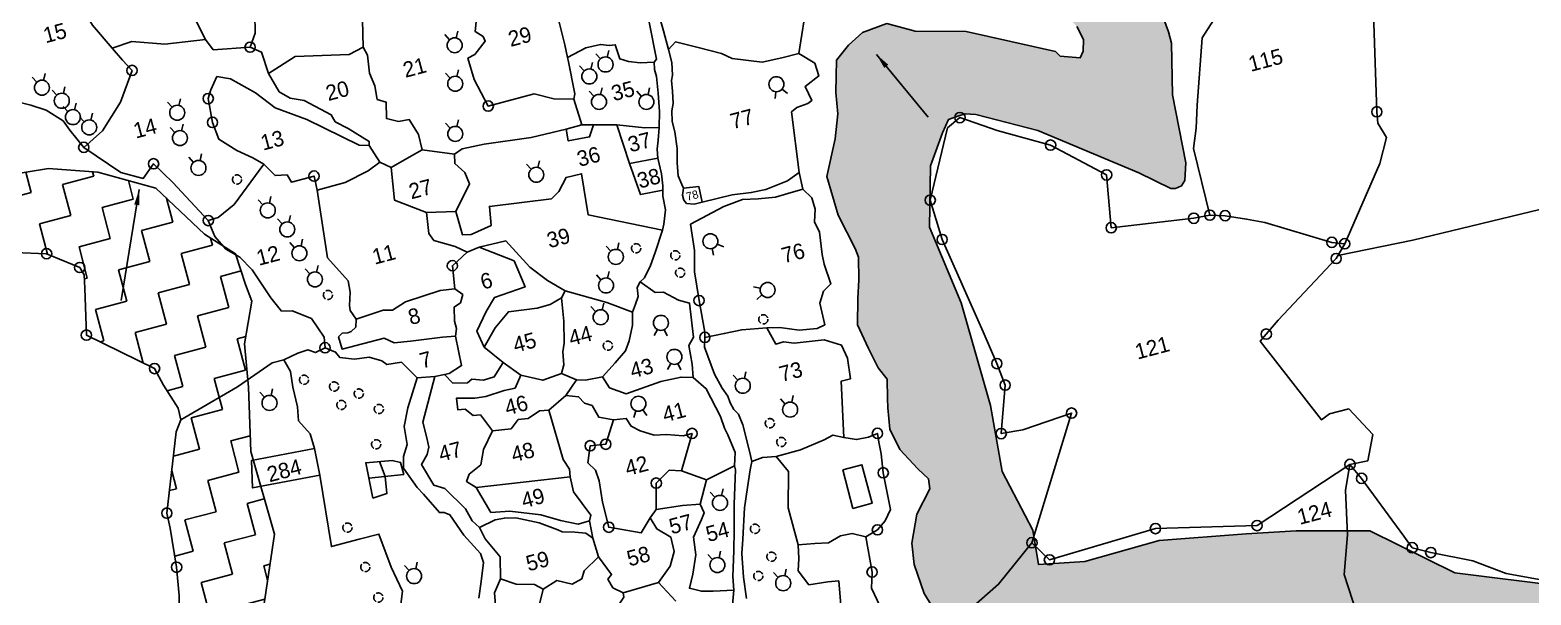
# Model space of a CAD drawing. Header units: metres. Extents: x 330208 to 336301, y 1796835 to 1802785.
# Drawn here: x 332347 to 334182, y 1800199 to 1800889 of the extents above; entities that cross this region are included whole.
import ezdxf
from ezdxf.enums import TextEntityAlignment as Align

# ---------------------------------------------------------------- set-up
doc = ezdxf.new("R2010")
doc.units = ezdxf.units.M
doc.header["$MEASUREMENT"] = 0
doc.linetypes.add('ACAD_ISO02W100', pattern=[15, 12, -3])
for name, color, linetype in [('OFF', 1, 'Continuous'), ('POLY_HATCH', 12, 'Continuous'), ('POLY_PARCEL', 6, 'Continuous'), ('POLY_WATER', 4, 'Continuous'), ('SYM_ABADI', 1, 'Continuous'), ('SYM_ARROW', 1, 'Continuous'), ('SYM_STONE', 1, 'Continuous'), ('SYM_WELL', 1, 'Continuous'), ('TEXT_PARCEL', 7, 'Continuous')]:
    doc.layers.add(name, color=color, linetype=linetype)
doc.styles.get("Standard").update_dxf_attribs({"font": 'simplex.shx'})
doc.styles.add('TEXT_MAP', font='', dxfattribs={"height": 0.4})
doc.styles.get('TEXT_MAP').set_extended_font_data('Kruti Dev 050')
doc.dimstyles.get("Standard").update_dxf_attribs({"dimtxt": 0.18, "dimasz": 0.18, "dimexe": 0.18, "dimexo": 0.0625, "dimgap": 0.09, "dimtad": 0, "dimtih": 1, "dimtoh": 1, "dimdec": 4, "dimzin": 0, "dimdsep": 46, "dimtxsty": 'Standard', "dimcen": 0.09, "dimadec": 0, "dimazin": 0, "dimtfac": 1, "dimtdec": 4, "dimtofl": 0, "dimtmove": 0, "dimatfit": 3, "dimfxl": 0, "dimtolj": 1, "dimtzin": 0, "dimarcsym": 0})
pattern_1 = [(0, (2472.3993, 7146.2844), (3.75, 3.75), [3.75, -3.75]), (90, (2476.1493, 7146.2844), (-3.75, 3.75), [3.75, -3.75])]

# ---------------------------------------------------------------- blocks, each defined once
blk = doc.blocks.new('MOTWELL')
for points in [[(-0.154, 0.296), (-0.08, 0.155)], [(0.154, 0.296), (0.08, 0.155)]]:
    blk.add_lwpolyline(points)
blk.add_circle((0, 0), 0.174)
blk = doc.blocks.new('KACCHAWELL')
at = {"linetype": 'ACAD_ISO02W100', "ltscale": 0.03}
blk.add_circle((0, 0), 0.213, dxfattribs=at)
blk = doc.blocks.new('STONE')
blk.add_circle((0, 0), 0.0851)
blk = doc.blocks.new('GFG')
at = {"layer": 'POLY_HATCH'}
h = blk.add_hatch(dxfattribs=at)
h.set_pattern_fill('ZIGZAG', color=256, scale=30, style=0)
h.set_pattern_definition(pattern_1)
h.paths.add_polyline_path([(2864.68, 7204.85), (2865.48, 7208.42), (2860.82, 7214.24), (2854.23, 7222.5), (2850.22, 7224.7), (2847.11, 7227.41), (2837.25, 7237.33), (2831.07, 7246.27), (2826.78, 7253.97), (2825.36, 7259.27), (2824.58, 7267.92), (2824.07, 7278.26), (2823.29, 7286.34), (2816.82, 7297.96), (2814.36, 7304.04), (2809.7, 7311.46), (2805.82, 7321.93), (2804.85, 7330.38), (2805.69, 7332.46), (2806.98, 7333.88), (2808.67, 7342.92), (2811.25, 7351.32), (2813.06, 7357.26), (2810.22, 7368.32), (2803.1, 7376.33), (2801.68, 7379.18), (2801.81, 7385.38), (2800.12, 7397.08), (2802.19, 7406.25), (2804.77, 7411.55), (2809.61, 7410.16), (2815.12, 7407.67), (2823.14, 7404.44), (2829.99, 7403.93), (2829.99, 7410.39), (2833.98, 7416.81), (2822.1, 7421.58), (2813.83, 7428.81), (2805.55, 7431.01), (2799.86, 7432.17), (2789.9, 7433.98), (2780.97, 7433.85), (2775.67, 7434.89), (2776.06, 7438.89), (2774.38, 7446.38), (2775.02, 7454.13), (2774.76, 7466.5), (2773.47, 7475.93), (2775.41, 7482.78), (2777.74, 7486.13), (2778.77, 7487.43), (2780.06, 7487.56), (2780.84, 7487.56), (2782, 7487.17), (2788.47, 7483.55), (2798.56, 7475.8), (2801.67, 7473.09), (2802.18, 7472.96), (2802.96, 7473.09), (2803.48, 7473.6), (2804.12, 7475.54), (2804.64, 7483.55), (2806.06, 7489.36), (2806.06, 7490.75), (2805.68, 7495.01), (2802.44, 7501.73), (2801.54, 7506.51), (2799.98, 7510.77), (2795.72, 7517.75), (2794.16, 7519.04), (2789.51, 7522.53), (2784.59, 7526.4), (2775.79, 7533.74), (2771, 7538.26), (2770.23, 7539.43), (2768.67, 7542.79), (2768.42, 7544.21), (2768.67, 7550.28), (2769.84, 7554.93), (2771.52, 7556.87), (2775.01, 7558.16), (2775.92, 7558.93), (2780.19, 7558.93), (2785.88, 7558.42), (2791.44, 7556.35), (2798.94, 7553.9), (2805.02, 7550.54), (2808, 7549.89), (2812.26, 7549.76), (2814.59, 7550.28), (2815.37, 7550.67), (2816.14, 7551.18), (2816.14, 7552.73), (2814.72, 7554.93), (2811.1, 7559.32), (2804.37, 7563.84), (2801.27, 7566.56), (2800.88, 7568.11), (2801.14, 7570.04), (2801.92, 7573.6), (2802.82, 7578.26), (2804.76, 7580.84), (2809.81, 7583.04), (2812.78, 7584.2), (2820.03, 7585.75), (2822.87, 7584.59), (2824.16, 7583.55), (2826.88, 7582.65), (2831.67, 7583.04), (2837.87, 7582.39), (2842.92, 7581.49), (2856.46, 7577.61), (2860.73, 7575.16), (2864.22, 7571.54), (2866.94, 7567.92), (2867.2, 7564.69), (2868.36, 7562.11), (2869.79, 7559.4), (2869.66, 7556.56), (2869.4, 7555.65), (2866.55, 7544.44), (2865.12, 7537.2), (2864.61, 7533.98), (2866.42, 7536.04), (2873.14, 7547.41), (2881.44, 7557.31), (2882.22, 7559.38), (2883.13, 7561.44), (2882.87, 7563.12), (2882.22, 7563.64), (2879.37, 7568.81), (2877.43, 7573.59), (2874.59, 7581.73), (2871.61, 7585.47), (2869.8, 7589.42), (2869.41, 7595.37), (2868.77, 7597.3), (2863.85, 7601.31), (2860.1, 7601.18), (2857.9, 7600.53), (2856.22, 7597.69), (2855.06, 7595.88), (2851.82, 7592.39), (2850.79, 7590.46), (2850.53, 7589.55), (2850.14, 7589.55), (2849.62, 7589.29), (2849.11, 7589.94), (2845.48, 7592.39), (2845.1, 7594.07), (2844.71, 7594.33), (2840.96, 7594.46), (2837.34, 7593.17), (2834.82, 7592.76), (2833.65, 7593.02), (2832.23, 7594.32), (2827.44, 7597.93), (2824.08, 7600.9), (2819.94, 7604.26), (2819.17, 7604.52), (2816.32, 7603.75), (2812.83, 7602.07), (2810.76, 7600.13), (2808.82, 7597.42), (2808.04, 7595.87), (2807.78, 7595.99), (2804.94, 7597.29), (2802.35, 7597.29), (2799.51, 7595.87), (2798.6, 7595.22), (2797.57, 7594.19), (2796.66, 7590.31), (2793.56, 7585.4), (2792.91, 7583.59), (2792.78, 7580.23), (2790.77, 7577.86), (2790, 7576.96), (2787.02, 7575.28), (2786.24, 7574.63), (2784.56, 7572.56), (2780.94, 7572.3), (2777.32, 7571.92), (2772.41, 7568.82), (2767.23, 7568.17), (2757.53, 7557.32), (2754.9, 7551.83), (2754.78, 7550.28), (2754.26, 7544.86), (2754.78, 7540.47), (2755.94, 7538.79), (2758.27, 7536.85), (2759.56, 7534.52), (2759.56, 7532.2), (2760.6, 7528.58), (2761.5, 7528.06), (2767.32, 7525.35), (2771.72, 7523.93), (2777.56, 7520.25), (2780.28, 7518.31), (2780.66, 7515.34), (2779.37, 7511.85), (2779.24, 7509.01), (2781.57, 7506.43), (2782.73, 7505.27), (2784.93, 7504.62), (2788.68, 7504.1), (2792.43, 7503.2), (2793.21, 7502.04), (2793.6, 7500.1), (2793.73, 7498.42), (2795.92, 7494.07), (2796.31, 7492.39), (2795.92, 7491.1), (2795.4, 7490.46), (2793.2, 7491.23), (2792.81, 7491.88), (2783.37, 7496.79), (2777.68, 7498.34), (2774.71, 7500.02), (2771.73, 7499.76), (2769.79, 7498.72), (2767.98, 7497.43), (2767.46, 7495.62), (2766.95, 7493.81), (2766.56, 7491.36), (2765.52, 7488.65), (2763.45, 7484.64), (2763.58, 7479.99), (2764.49, 7475.73), (2764.62, 7474.69), (2763.97, 7472.11), (2763.32, 7470.04), (2762.51, 7467.12), (2763.03, 7464.15), (2763.55, 7461.7), (2764.2, 7460.15), (2763.68, 7457.95), (2763.42, 7456.92), (2763.03, 7454.46), (2763.55, 7451.88), (2764.97, 7449.17), (2765.88, 7447.74), (2765.75, 7446.58), (2763.55, 7444.13), (2762.13, 7441.03), (2761.74, 7438.57), (2762, 7435.01), (2762.51, 7433.33), (2764.07, 7431.39), (2766.39, 7429.71), (2767.95, 7427.78), (2769.89, 7426.48), (2773.12, 7423.51), (2774.03, 7422.87), (2777.78, 7420.8), (2780.49, 7420.54), (2785.15, 7420.41), (2788.12, 7422.22), (2790.16, 7420.64), (2793, 7419.99), (2797.14, 7420.25), (2800.37, 7419.73), (2799.34, 7418.7), (2798.43, 7417.92), (2797.53, 7417.28), (2793.65, 7416.89), (2791.84, 7415.47), (2788.99, 7412.5), (2787.57, 7408.49), (2787.57, 7405.26), (2788.47, 7402.42), (2789.9, 7401.65), (2789.9, 7400.61), (2789.38, 7399.84), (2787.7, 7398.16), (2785.76, 7396.09), (2785.11, 7394.41), (2785.37, 7392.47), (2787.94, 7387.09), (2787.55, 7383.99), (2786.9, 7380.76), (2786.64, 7377.4), (2787.03, 7375.08), (2789.1, 7372.5), (2790.65, 7371.2), (2793.63, 7369.27), (2793.63, 7367.84), (2793.37, 7366.17), (2793.5, 7363.84), (2795.05, 7361.64), (2796.49, 7358.82), (2795.98, 7354.95), (2795.72, 7350.43), (2794.94, 7348.23), (2792.61, 7346.68), (2790.42, 7344.87), (2789.25, 7340.87), (2790.93, 7338.28), (2792.1, 7334.02), (2793.39, 7330.79), (2792.23, 7327.04), (2792.61, 7322.65), (2792.61, 7319.94), (2794.17, 7317.23), (2794.55, 7315.03), (2794.26, 7310.03), (2795.56, 7307.06), (2797.11, 7305.12), (2798.53, 7303.57), (2798.53, 7301.5), (2798.4, 7299.57), (2798.79, 7296.72), (2799.31, 7294.53), (2801.12, 7291.94), (2803.83, 7288.97), (2807.07, 7287.55), (2810.56, 7286.91), (2810.69, 7284.45), (2810.17, 7279.28), (2810.94, 7275.57), (2813.53, 7272.21), (2814.44, 7270.4), (2815.47, 7267.04), (2817.54, 7260.97), (2819.61, 7251.8), (2822.84, 7246.12), (2823.23, 7242.76), (2824.65, 7239.53), (2827.39, 7234.82), (2829.85, 7233.27), (2831.79, 7230.04), (2835.03, 7227.32), (2838, 7225), (2842.66, 7222.93), (2846.93, 7221.64), (2852.05, 7217.7), (2856.97, 7212.28), (2860.85, 7208.66)])
h = blk.add_hatch(dxfattribs=at)
h.set_pattern_fill('ZIGZAG', color=256, scale=30, style=0)
h.set_pattern_definition(pattern_1)
h.paths.add_polyline_path([(2634.42, 7304.13), (2634.77, 7301.42), (2635.84, 7300.89), (2640.97, 7301), (2644.6, 7304.09), (2646.2, 7302.81), (2652.39, 7299.61), (2659.44, 7295.34), (2663.5, 7293.74), (2670.76, 7293.64), (2677.59, 7295.45), (2678.55, 7295.77), (2678.77, 7296.09), (2678.77, 7297.58), (2678.77, 7298.76), (2676.74, 7300.68), (2671.51, 7303.66), (2663.5, 7305.9), (2660.4, 7306.76), (2654.1, 7310.49), (2647.59, 7314.33), (2642.57, 7316.99), (2640.75, 7319.13), (2641.5, 7321.37), (2641.82, 7324.35), (2641.93, 7326.7), (2641.39, 7329.15), (2640.71, 7332.16), (2643.06, 7341.39), (2643.75, 7342.56), (2642.85, 7345.73), (2644.59, 7347.57), (2645.62, 7349.91), (2646.3, 7352.16), (2646.06, 7355.44), (2646.18, 7357.76), (2646.18, 7359.83), (2644.84, 7364.09), (2645.57, 7366.28), (2646.17, 7369.18), (2649.3, 7377.92), (2650.02, 7380.77), (2652.93, 7384.51), (2654.85, 7391.8), (2655.68, 7393.06), (2655.62, 7398.5), (2655.96, 7407.71), (2656.51, 7409.08), (2658.38, 7411.12), (2658.82, 7413.04), (2660.85, 7418.89), (2663, 7424.83), (2663.94, 7431.89), (2664.32, 7433.26), (2665.37, 7434.86), (2666.52, 7437.33), (2669.67, 7442.96), (2672.03, 7446.32), (2677.82, 7454.59), (2678.42, 7456.9), (2678.97, 7460.14), (2679.41, 7464.7), (2679.48, 7466.5), (2682.94, 7475.34), (2683.82, 7476.55), (2683.88, 7477.92), (2682.89, 7480.94), (2682.39, 7483.07), (2675.74, 7488.84), (2676.95, 7494.17), (2677.28, 7495.65), (2677, 7496.62), (2673.7, 7499.15), (2670.18, 7500.24), (2663.58, 7502.17), (2662.7, 7501.07), (2657.94, 7497.66), (2656.29, 7497.55), (2654.7, 7497.61), (2645.4, 7500.35), (2636.02, 7502.67), (2631.35, 7495.2), (2630.8, 7493.6), (2629.2, 7491.68), (2628.65, 7493.55), (2625.46, 7504.15), (2623.04, 7511.29), (2621.66, 7515.61), (2614.29, 7521.76), (2608.27, 7526.89), (2606.35, 7526.73), (2604.86, 7527.06), (2601.84, 7527), (2598.32, 7527.17), (2595.07, 7528.82), (2590.37, 7531.48), (2589.14, 7532.89), (2590.37, 7533.96), (2595.69, 7540.91), (2597.24, 7542.95), (2602.22, 7540.22), (2608.46, 7539.18), (2613.66, 7537.93), (2620.73, 7535.03), (2624.06, 7530.46), (2627.38, 7529), (2635.08, 7523.19), (2634.87, 7519.66), (2634.87, 7514.67), (2635.28, 7512.18), (2636.32, 7512.18), (2639.65, 7512.6), (2646.93, 7511.97), (2656.28, 7510.52), (2663.56, 7509.9), (2676.45, 7508.65), (2681.86, 7506.78), (2687.89, 7503.25), (2691.96, 7496.66), (2694.87, 7493.55), (2695.08, 7489.81), (2695.29, 7487.73), (2693.21, 7483.16), (2692.38, 7478.18), (2690.71, 7470.91), (2690.92, 7460.94), (2685.72, 7448.89), (2681.77, 7441), (2680.91, 7435.25), (2681.12, 7428.19), (2677.37, 7418.23), (2674.88, 7409.71), (2671.97, 7406.8), (2670.93, 7403.69), (2668.23, 7401.61), (2668.43, 7400.57), (2670.1, 7399.53), (2672.38, 7397.87), (2676.54, 7393.93), (2678.83, 7390.4), (2679.66, 7385.41), (2677.79, 7384.17), (2673.63, 7382.09), (2670.06, 7380.31), (2668.81, 7377.81), (2666.74, 7374.28), (2665.28, 7370.96), (2664.45, 7368.68), (2664.45, 7365.56), (2664.03, 7361.82), (2664.24, 7359.75), (2665.7, 7357.05), (2666.53, 7354.55), (2667.15, 7350.61), (2666.11, 7347.7), (2663.41, 7343.13), (2661.95, 7342.3), (2661.95, 7340.64), (2660.08, 7335.86), (2658.39, 7325.14), (2661.1, 7322.65), (2663.59, 7319.95), (2664.84, 7319.33), (2666.09, 7319.12), (2669.62, 7319.95), (2673.15, 7322.44), (2676.9, 7323.69), (2680.43, 7323.69), (2682.93, 7322.44), (2683.97, 7318.91), (2684.38, 7317.04), (2684.8, 7313.3), (2685.01, 7309.57), (2687.09, 7305.83), (2688.13, 7301.05), (2690.41, 7299.18), (2692.91, 7298.77), (2693.95, 7297.11), (2693.53, 7291.5), (2690.83, 7284.44), (2684.59, 7282.36), (2680.43, 7282.15), (2676.69, 7281.94), (2673.15, 7283.19), (2669.41, 7284.02), (2666.09, 7284.44), (2665.25, 7283.61), (2665.25, 7282.98), (2661.72, 7278.31), (2660.89, 7278.1), (2655.48, 7278.1), (2650.29, 7278.31), (2646.54, 7278.93), (2643.84, 7281.63), (2640.31, 7283.09), (2637.19, 7283.5), (2633.44, 7283.3), (2633.03, 7282.26), (2632.61, 7281.84), (2630.95, 7280.39), (2628.87, 7278.73), (2627.62, 7277.27), (2624.71, 7275.2), (2620.76, 7273.95), (2618.89, 7272.91), (2617.23, 7272.29), (2614.94, 7269.38), (2613.19, 7269.49), (2613.39, 7271.83), (2617.77, 7287.25), (2618.59, 7288.64), (2619.62, 7289.5), (2620.35, 7290.37), (2629.17, 7296.06), (2631.06, 7299.24)])
at = {"layer": 'OFF'}
for points in [[(2760.47, 7485.92), (2760.39, 7483.94)], [(2726.63, 7453.1), (2726.51, 7451.04)]]:
    blk.add_lwpolyline(points, dxfattribs=at)
at = {"layer": 'POLY_HATCH'}
for points in [[(2833.98, 7416.81), (2822.1, 7421.58), (2813.83, 7428.81), (2805.55, 7431.01), (2799.86, 7432.17), (2789.9, 7433.98), (2780.97, 7433.85), (2775.67, 7434.89), (2776.06, 7438.89), (2774.38, 7446.38), (2775.02, 7454.13), (2774.76, 7466.5), (2773.47, 7475.93), (2775.41, 7482.78), (2777.74, 7486.13), (2778.77, 7487.43), (2780.06, 7487.56), (2780.84, 7487.56), (2782, 7487.17), (2788.47, 7483.55), (2798.56, 7475.8), (2801.67, 7473.09), (2802.18, 7472.96), (2802.96, 7473.09), (2803.48, 7473.6), (2804.12, 7475.54), (2804.64, 7483.55), (2806.06, 7489.36), (2806.06, 7490.75), (2805.68, 7495.01)], [(2795.92, 7494.07), (2796.31, 7492.39), (2795.92, 7491.1), (2795.4, 7490.46), (2793.2, 7491.23), (2792.81, 7491.88), (2783.37, 7496.79), (2777.68, 7498.34), (2774.71, 7500.02), (2771.73, 7499.76), (2769.79, 7498.72), (2767.98, 7497.43), (2767.46, 7495.62), (2766.95, 7493.81), (2766.56, 7491.36), (2765.52, 7488.65), (2763.45, 7484.64), (2763.58, 7479.99), (2764.49, 7475.73), (2764.62, 7474.69), (2763.97, 7472.11), (2763.32, 7470.04), (2762.51, 7467.12), (2763.03, 7464.15), (2763.55, 7461.7), (2764.2, 7460.15), (2763.68, 7457.95), (2763.42, 7456.92), (2763.03, 7454.46), (2763.55, 7451.88), (2764.97, 7449.17), (2765.88, 7447.74), (2765.75, 7446.58), (2763.55, 7444.13), (2762.13, 7441.03), (2761.74, 7438.57), (2762, 7435.01), (2762.51, 7433.33)], [(2685.72, 7448.89), (2690.92, 7460.94), (2690.71, 7470.91), (2692.38, 7478.18), (2693.21, 7483.16), (2695.29, 7487.73), (2695.08, 7489.81), (2694.87, 7493.55), (2691.96, 7496.66), (2687.89, 7503.25), (2681.86, 7506.78), (2676.45, 7508.65), (2663.56, 7509.9)], [(2670.18, 7500.24), (2673.7, 7499.15), (2677, 7496.62), (2677.28, 7495.65), (2676.95, 7494.17), (2675.74, 7488.84), (2682.39, 7483.07), (2682.89, 7480.94), (2683.88, 7477.92), (2683.82, 7476.55), (2682.94, 7475.34), (2679.48, 7466.5), (2679.41, 7464.7), (2678.97, 7460.14), (2678.42, 7456.9)]]:
    blk.add_lwpolyline(points, dxfattribs=at)
at = {"layer": 'POLY_PARCEL'}
for points in [[(2683.28, 7533.16), (2683.54, 7531.88), (2684.06, 7531.21), (2684.87, 7525.9), (2685.61, 7523.4), (2687.13, 7520.26)], [(2813.59, 7529.12), (2814.14, 7527), (2814.17, 7499.53), (2818.32, 7497.46), (2829.44, 7491.58), (2830.09, 7490.49), (2830.1, 7488.99), (2827.04, 7475.6), (2826.82, 7474.29), (2827.37, 7472.44), (2825.84, 7469.71), (2819.52, 7461.76)], [(2697.87, 7518.45), (2696.98, 7522.66), (2697.28, 7524.99), (2699.16, 7526.24), (2702.64, 7525.5), (2704.04, 7525.54)], [(2704.04, 7525.54), (2704.7, 7522.08), (2703.63, 7517.68), (2702.64, 7516.27)], [(2681.02, 7509.97), (2683.63, 7511.28), (2686.47, 7513.95), (2688.71, 7517.16), (2687.94, 7518.58), (2687.13, 7520.26)], [(2687.13, 7520.26), (2689.53, 7520.41), (2693.15, 7519.12), (2697.87, 7518.45)], [(2738, 7520.76), (2738.13, 7518.15), (2737.6, 7513.32), (2737.55, 7511.5), (2738.04, 7509.89), (2737.99, 7507.21), (2737.92, 7505.71)], [(2672.9, 7518.75), (2674.58, 7517.27), (2676.33, 7516.29), (2677.91, 7515.25), (2679.49, 7513.56), (2679.98, 7512.31), (2681.02, 7509.97)], [(2702.64, 7516.27), (2698.42, 7517.05), (2697.87, 7518.45)], [(2702.64, 7516.27), (2703.77, 7515.37), (2703.92, 7512.76)], [(2715.32, 7512.92), (2716.06, 7515.99)], [(2713.05, 7501.71), (2711.97, 7502.03), (2706.87, 7506.47), (2703.66, 7508.73), (2701.88, 7510.98), (2699.51, 7513.28), (2698.05, 7513.95), (2696.95, 7512.64), (2696.42, 7511.74), (2696.19, 7508.95), (2696.39, 7506.87), (2698.09, 7505.07), (2699.66, 7503.76), (2700.71, 7502.75)], [(2703.92, 7512.76), (2707.42, 7513.89), (2713.53, 7512.49), (2715.32, 7512.92)], [(2703.92, 7512.76), (2704.58, 7510.41), (2705.61, 7509.38), (2707.1, 7508.69), (2709.74, 7506.29), (2709.97, 7505.37), (2711.23, 7504.23), (2713.18, 7502.17), (2713.05, 7501.71)], [(2718.88, 7499.65), (2718.91, 7501.48), (2718.33, 7503.43), (2717.07, 7503.54), (2715.81, 7504.23), (2716.27, 7506.06), (2715.35, 7506.63), (2715.47, 7508.23), (2715.24, 7509.83), (2715.58, 7511.89), (2715.32, 7512.92)], [(2737.4, 7500.83), (2735.14, 7501.47), (2733.1, 7502.62), (2727.59, 7502.6), (2726.79, 7505.99), (2726.73, 7508.56), (2727.61, 7508.78), (2729.18, 7509.97), (2729.07, 7510.57), (2728.35, 7511.34), (2728.88, 7512.76)], [(2681.02, 7509.97), (2684.43, 7506.06), (2686.76, 7504.73), (2688.36, 7506.06), (2689.95, 7503.4), (2692.81, 7498.07)], [(2737.92, 7505.71), (2737.9, 7505.37), (2737.65, 7501.39), (2737.4, 7500.83)], [(2737.92, 7505.71), (2740.24, 7506.22), (2742, 7506.18), (2742.96, 7505.8), (2743.64, 7505.7), (2743.76, 7503.98), (2744.63, 7503.43), (2745.91, 7502.92), (2747.5, 7502.59)], [(2801.93, 7507.39), (2802.2, 7505.48), (2803.36, 7501.38), (2804.13, 7498.43), (2806.57, 7496.12), (2810.04, 7492.91), (2811.45, 7492.39), (2811.45, 7490.73), (2809.65, 7489.06), (2807.08, 7481.66), (2806.31, 7479.1), (2805.41, 7476.92), (2805.26, 7468.96)], [(2763.97, 7499.29), (2761.92, 7499.29), (2759.61, 7499.4), (2756.34, 7500.68), (2755.31, 7501.56), (2752.86, 7502.95), (2750.47, 7504.24), (2749.49, 7503.59)], [(2766.45, 7504.94), (2763.97, 7499.29)], [(2692.81, 7498.07), (2694.02, 7498.13), (2696.19, 7499.11), (2700.71, 7502.75)], [(2700.71, 7502.75), (2701.63, 7501.12), (2702.99, 7500.85), (2703.27, 7499.92), (2705.98, 7499.92), (2705.93, 7498.24)], [(2683.82, 7476.55), (2683.88, 7477.92), (2682.89, 7480.94), (2682.39, 7483.07), (2675.74, 7488.84), (2676.95, 7494.17), (2677.28, 7495.65), (2677, 7496.62), (2673.7, 7499.15), (2670.18, 7500.24), (2663.58, 7502.17), (2662.7, 7501.07), (2657.94, 7497.66), (2656.29, 7497.55)], [(2713.77, 7499.52), (2713.05, 7501.71)], [(2737.4, 7500.83), (2737.53, 7497.73)], [(2705.93, 7498.24), (2709.29, 7498.28), (2712.22, 7498.88), (2713.77, 7499.52)], [(2713.77, 7499.52), (2714.87, 7498.58)], [(2718.88, 7499.65), (2717.21, 7499.23), (2714.87, 7498.58)], [(2722.37, 7498.19), (2718.88, 7499.65)], [(2763.97, 7499.29), (2765.48, 7497.71), (2765.55, 7496.17), (2763.72, 7495.4), (2764.01, 7493.61), (2763.5, 7493.39), (2762.14, 7493.28), (2761.41, 7492.95), (2760.47, 7485.92)], [(2692.81, 7498.07), (2693.08, 7496.08), (2693.94, 7494.35), (2695.27, 7493.02), (2696.27, 7491.23), (2697.54, 7487.53), (2698.33, 7485.74), (2699.53, 7485.47), (2701.46, 7484.01), (2702.32, 7481.55), (2702.12, 7480.35)], [(2705.93, 7498.24), (2705.06, 7490.36), (2706.7, 7487.18), (2706.59, 7485.82), (2706.1, 7484.36), (2706.04, 7483.76), (2706.48, 7482.63)], [(2714.87, 7498.58), (2714.28, 7494.84), (2717.52, 7492.5)], [(2720.84, 7491.74), (2723.19, 7494.43), (2722.99, 7495.85), (2722.12, 7497.14), (2722.37, 7498.19)], [(2735.64, 7497.7), (2731.47, 7497.82), (2725.98, 7498.44), (2723.39, 7498.58), (2722.37, 7498.19)], [(2738.83, 7497.37), (2738.04, 7496.13), (2735.53, 7496.32), (2735.64, 7497.7)], [(2735.64, 7497.7), (2737.53, 7497.73)], [(2737.53, 7497.73), (2738.83, 7497.37)], [(2741.44, 7496.69), (2738.83, 7497.37)], [(2746.13, 7495.14), (2744.48, 7495.5), (2741.44, 7496.69)], [(2741.44, 7496.69), (2741.71, 7491.97)], [(2720.89, 7486.85), (2719.7, 7487.83), (2717.52, 7489.14), (2717.14, 7490.06), (2717.52, 7492.5)], [(2717.52, 7492.5), (2720.84, 7491.74)], [(2720.84, 7491.74), (2720.89, 7488.92), (2721.87, 7488.7), (2724.36, 7489.14), (2724.74, 7491.31), (2731.92, 7490.34), (2732.95, 7490.93), (2734.2, 7492.29), (2736.05, 7492.24), (2735.56, 7487.46), (2743.43, 7483.52)], [(2741.71, 7491.97), (2745.05, 7491.72)], [(2741.71, 7491.97), (2742.03, 7488.16), (2744.66, 7487.98)], [(2718.41, 7483.11), (2718.83, 7485.77), (2720.89, 7486.85)], [(2719.98, 7475.67), (2719.64, 7477.71), (2721.25, 7479.64), (2722.61, 7480.97), (2726.35, 7481.24), (2725.89, 7484.48), (2722.4, 7487.03)], [(2722.4, 7487.03), (2720.89, 7486.85)], [(2722.4, 7487.03), (2725.55, 7486.97), (2727.46, 7483.3), (2729.04, 7481.29), (2730.72, 7479.61)], [(2747.05, 7487.58), (2748.81, 7487.34), (2748.72, 7485.49)], [(2805.26, 7468.96), (2803.35, 7469.09), (2793.82, 7470.48), (2794.87, 7476.53), (2789.48, 7481.54), (2783.93, 7484.75), (2780.13, 7487.31), (2778.41, 7486.53), (2774.35, 7478.93), (2774.52, 7474.17), (2776.39, 7462.6), (2776.97, 7458.64), (2777.26, 7455.98), (2775.38, 7450.66), (2777.9, 7450.44), (2783.88, 7450.87), (2775.59, 7437.52)], [(2706.48, 7482.63), (2709.75, 7482.83), (2710.81, 7482.56), (2712.5, 7483.11), (2716.71, 7483.34), (2718.41, 7483.11)], [(2718.41, 7483.11), (2719.15, 7482.24), (2718.64, 7481.38), (2717.82, 7481.06), (2717.42, 7479.49), (2717.42, 7478.62), (2717.07, 7477.76)], [(2760.39, 7483.94), (2761.16, 7482.71), (2761.16, 7481.33), (2760.73, 7479.94), (2760.99, 7478.65), (2760.64, 7476.05), (2760.56, 7474.92), (2760.73, 7472.5), (2759.69, 7471.9), (2758.91, 7470.68), (2758.82, 7468.09), (2757.87, 7467.91), (2755.79, 7468.26), (2753.71, 7469.13), (2752.24, 7469.47)], [(2717.07, 7477.76), (2715.61, 7478.03), (2711.91, 7478.55), (2710.02, 7478.86), (2709.04, 7479.65), (2704, 7479.69), (2703.96, 7481.18), (2704.48, 7481.49), (2705.11, 7481.34), (2705.54, 7481.38), (2706.17, 7481.73), (2706.48, 7482.63)], [(2697.14, 7480.22), (2695.74, 7480.22), (2691.15, 7478.56), (2683.82, 7476.55)], [(2697.96, 7469.37), (2697.91, 7471.12), (2697, 7472.95), (2697.28, 7474.52), (2697.34, 7476.89), (2697.56, 7478.69), (2697.14, 7480.22)], [(2702.12, 7480.35), (2700.93, 7480.09), (2700.13, 7480.62), (2698.93, 7480.55), (2697.14, 7480.22)], [(2702.12, 7480.35), (2703.18, 7479.53), (2703.49, 7478.82), (2705.07, 7478.19), (2706.8, 7477.96), (2708.1, 7477.21), (2708.53, 7476.62), (2710.26, 7476.46), (2711.56, 7474.22)], [(2730.13, 7478.92), (2730.72, 7479.61)], [(2730.72, 7479.61), (2735.07, 7477.05), (2737.63, 7475.21)], [(2730.13, 7478.92), (2728.63, 7478.5), (2727.09, 7478.5), (2723.74, 7478.94), (2721.79, 7477.51), (2719.98, 7475.67)], [(2727.86, 7470.43), (2728.4, 7471.34), (2728.66, 7472.84), (2729.05, 7473.75), (2729.67, 7476.26), (2730.13, 7478.92)], [(2739.41, 7478.37), (2738.91, 7477.82), (2738.74, 7476.8), (2738.2, 7476.01), (2737.63, 7475.21)], [(2664.32, 7433.26), (2665.37, 7434.86), (2666.52, 7437.33), (2669.67, 7442.96), (2672.03, 7446.32), (2677.82, 7454.59), (2678.42, 7456.9), (2678.97, 7460.14), (2679.41, 7464.7), (2679.48, 7466.5), (2682.94, 7475.34), (2683.82, 7476.55)], [(2714.73, 7473.81), (2715.26, 7473.79), (2716.91, 7474.3), (2717.07, 7477.76)], [(2721.65, 7473.39), (2719.98, 7475.67)], [(2737.63, 7475.21), (2737.26, 7473.74), (2736.44, 7472.11), (2735.7, 7471.09), (2734.19, 7470.04), (2732.38, 7468.84)], [(2713.57, 7473.87), (2714.73, 7473.81)], [(2714.73, 7473.81), (2715.41, 7472.59), (2717.05, 7472.18), (2717.63, 7472.46), (2718.93, 7472), (2720.23, 7472.06), (2721.65, 7473.39)], [(2721.65, 7473.39), (2723.27, 7471.44)], [(2718.44, 7466.04), (2717.56, 7468.22), (2716.73, 7468.37), (2716, 7469.31), (2715.17, 7469.46), (2715.37, 7470.81), (2717.4, 7470.24), (2718.7, 7470.09), (2720.93, 7470.24), (2722.23, 7470.19), (2723.27, 7471.44)], [(2723.27, 7471.44), (2725.56, 7470.24), (2727.86, 7470.43)], [(2697.74, 7466.22), (2689.85, 7466.78), (2690.52, 7469.88), (2697.96, 7469.37)], [(2697.96, 7469.37), (2697.74, 7466.22)], [(2729.37, 7469.3), (2727.69, 7467.86)], [(2729.37, 7469.3), (2727.86, 7470.43)], [(2732.38, 7468.84), (2730.36, 7468.99), (2729.37, 7469.3)], [(2752.24, 7469.47), (2749.38, 7469.99), (2747.3, 7470.08), (2745.01, 7470.24)], [(2752.24, 7469.47), (2752.76, 7467.39), (2753.71, 7467.39), (2754.84, 7466.96), (2758.3, 7466.44), (2760.12, 7465.32), (2760.38, 7463.67), (2760.12, 7461.28), (2758.99, 7461.28), (2757.61, 7454.88)], [(2727.69, 7467.86), (2725.35, 7466.71)], [(2727.69, 7467.86), (2729.09, 7467.34), (2729.56, 7466.45), (2730.34, 7465.94), (2730.75, 7464.43), (2732.33, 7463.72)], [(2732.38, 7468.84), (2732.84, 7467.4), (2734.51, 7466.25), (2738.77, 7466.59), (2741.16, 7466.49), (2742.49, 7466.08)], [(2805.26, 7468.96), (2806.95, 7468.45), (2809.26, 7467.42), (2811.19, 7466.52), (2818.13, 7462.29), (2819.52, 7461.76)], [(2701.86, 7444.67), (2702.41, 7447.89), (2703.59, 7450.76), (2703.03, 7453.8), (2702.64, 7457.86), (2700.27, 7457.86), (2696.94, 7457.86), (2697.74, 7466.22)], [(2714.91, 7460.18), (2714.02, 7461.16), (2714.54, 7461.89), (2716.1, 7462.61), (2716.88, 7464.22), (2718.44, 7466.04)], [(2725.35, 7466.71), (2724.31, 7466.92), (2722.8, 7466.4), (2721.66, 7466.56), (2720.57, 7465.73), (2718.44, 7466.04)], [(2725.35, 7466.71), (2725.51, 7460.75), (2725.92, 7459.5), (2725.77, 7458.62)], [(2733.53, 7451.61), (2732.09, 7450.21), (2728.6, 7451.81), (2728.65, 7454.81), (2728.89, 7457.28), (2728.8, 7458.59), (2728.16, 7459.65), (2728.94, 7461.49), (2730.73, 7461.2), (2732.33, 7463.72)], [(2732.33, 7463.72), (2733.79, 7463.48), (2734.13, 7462.46), (2735, 7461.69), (2736.41, 7460.77), (2737.81, 7460.48), (2739.65, 7459.85), (2740.72, 7459.85), (2738.44, 7455.97)], [(2813.57, 7436.86), (2815.66, 7436.72), (2817.03, 7439.52), (2815.09, 7443.12), (2812.78, 7443.12), (2811.7, 7442.69), (2807.16, 7453.33), (2808.05, 7453.95), (2809.78, 7455.17), (2818.13, 7460.35), (2819.52, 7461.76)], [(2818.42, 7460.65), (2818.42, 7460.65), (2827.26, 7460.13), (2843.55, 7459.77), (2863.62, 7458.47), (2865.91, 7458.36)], [(2725.77, 7458.62), (2714.91, 7460.18)], [(2715.81, 7456.97), (2714.91, 7460.18)], [(2715.81, 7456.97), (2717.99, 7456.55), (2721.34, 7455.21), (2723.39, 7454.01), (2725.26, 7453.06), (2726.63, 7453.1)], [(2725.77, 7458.62), (2725.71, 7456.8), (2726.96, 7453.69), (2726.63, 7453.1)], [(2714.12, 7455.62), (2716.09, 7455.99), (2717.18, 7455.92), (2718.45, 7455.63), (2720.92, 7454.37), (2722.83, 7453.03), (2723.25, 7452.67), (2724.66, 7452.25), (2725.86, 7451.83)], [(2738.44, 7455.97), (2737.08, 7456.41), (2735.24, 7455.34), (2734.46, 7452.38)], [(2740.96, 7454.23), (2738.44, 7455.97)], [(2757.61, 7454.88), (2756.48, 7455.49), (2755.35, 7455.23), (2752.41, 7454.79), (2749.46, 7454.79)], [(2740.96, 7454.23), (2739.53, 7451.69)], [(2744.51, 7454.98), (2740.96, 7454.23)], [(2749.46, 7454.79), (2747.9, 7455.05), (2746.6, 7454.91)], [(2749.46, 7454.79), (2750.42, 7452.72), (2749.29, 7448.65), (2749.33, 7444.2)], [(2757.13, 7443.09), (2758.65, 7443.54), (2759.77, 7444.32), (2760.73, 7445.45), (2760.9, 7448.39), (2760.99, 7449.77), (2761.33, 7451.94), (2761.42, 7453.32), (2761.51, 7454.36), (2760.38, 7454.19), (2758.99, 7454.27), (2757.61, 7454.88)], [(2726.59, 7448.77), (2726.51, 7451.04), (2725.86, 7451.83)], [(2734.46, 7452.38), (2733.53, 7451.61)], [(2739.53, 7451.69), (2737.5, 7452.05), (2734.46, 7452.38)], [(2733.53, 7451.61), (2733.93, 7450.19), (2735.27, 7448.86), (2735.23, 7447.15), (2734.34, 7445.62), (2732.55, 7444.12)], [(2740.76, 7441.05), (2738.43, 7441.53), (2737.09, 7441.89), (2735.84, 7442.58), (2736.65, 7444.04), (2737.54, 7446.14), (2737.82, 7448.17), (2739.24, 7449.91), (2739.73, 7450.6), (2739.53, 7451.69)], [(2719.42, 7446.79), (2718.59, 7447.6), (2716.52, 7448.16), (2714.95, 7449.24)], [(2726.59, 7448.77), (2724.57, 7447.64), (2724.04, 7446.83), (2722.82, 7446.51), (2721.2, 7447.36), (2719.42, 7446.79)], [(2728.26, 7444.04), (2727.28, 7444.89), (2726.96, 7446.02), (2727.53, 7446.43), (2726.59, 7448.77)], [(2719.42, 7446.79), (2717.54, 7443.39), (2717.62, 7442.25), (2718.39, 7441.89), (2718.43, 7440.83), (2718.54, 7439.47)], [(2728.26, 7444.04), (2728.22, 7443.51), (2726.72, 7442.21), (2726.99, 7440.15)], [(2732.55, 7444.12), (2728.26, 7444.04)], [(2732.55, 7444.12), (2733.95, 7441.53)], [(2749.33, 7444.2), (2749, 7442.64), (2748.55, 7441.31), (2749.33, 7439.42), (2751.56, 7439.19), (2752.79, 7438.97), (2752.23, 7435.74), (2752.23, 7433.85), (2750.11, 7433.29), (2748.11, 7433.51), (2747.77, 7431.85), (2743.2, 7431.96), (2740.19, 7432.07)], [(2757.13, 7443.09), (2755.69, 7443.87), (2754.35, 7443.98), (2752.79, 7443.53), (2751.23, 7443.87), (2749.33, 7444.2)], [(2765.27, 7431.18), (2762.04, 7431.62), (2760.7, 7433.51), (2758.81, 7434.41), (2756.69, 7434.85), (2756.24, 7437.19), (2756.8, 7438.97), (2757.13, 7443.09)], [(2765.27, 7431.18), (2770.62, 7433.85), (2775.59, 7437.52)], [(2775.59, 7437.52), (2777.04, 7435.08), (2789.85, 7435.44), (2801.33, 7432.76), (2813.57, 7436.86)], [(2813.57, 7436.86), (2812.29, 7434.11), (2811.2, 7429.04), (2809.64, 7424.7), (2810, 7418.31)], [(2813.57, 7436.86), (2814.46, 7434.95), (2817.48, 7427.23), (2818.08, 7425.67), (2820.01, 7424.58), (2824.48, 7422.41), (2827.86, 7420), (2831.96, 7418.07), (2840.41, 7412.77), (2848.98, 7410.48), (2855.74, 7410), (2860.57, 7405.29), (2862.09, 7404.32)]]:
    blk.add_lwpolyline(points, dxfattribs=at)
at = {"layer": 'POLY_WATER'}
for points in [[(2749.45, 7507.97), (2749.49, 7505.84), (2749.49, 7503.59), (2749.45, 7502.04), (2749.18, 7500.6), (2748.91, 7500.02), (2748.68, 7498.79), (2748.4, 7497.39), (2748.05, 7496.62), (2747.74, 7495.41), (2747.74, 7494.17), (2747.51, 7492.23), (2747.08, 7490.64), (2746.81, 7489.13), (2746.97, 7488.08), (2747.05, 7487.58), (2746.73, 7486.85), (2746.73, 7486.23), (2746.93, 7485.8), (2747.78, 7485.49), (2748.72, 7485.49), (2752.29, 7485.41), (2754.5, 7485.1), (2756.25, 7485.02), (2758.92, 7485.33), (2760.47, 7485.92)], [(2748.12, 7507.22), (2747.84, 7502.88), (2747.5, 7502.59), (2747.33, 7501.77), (2747.33, 7500.92), (2747.04, 7499), (2746.64, 7496.9), (2746.13, 7495.14), (2745.62, 7493.72), (2745.25, 7492.77), (2745.05, 7491.72), (2744.99, 7489.87), (2744.8, 7488.48), (2744.48, 7487.32), (2744.4, 7485.7), (2743.77, 7484.14), (2743.43, 7483.52), (2741.95, 7481.23), (2741.04, 7479.92), (2740.02, 7478.7), (2739.41, 7478.37), (2740.76, 7476.74), (2741.72, 7476.55), (2743.16, 7475.2), (2744.32, 7474.53), (2743.74, 7470.59), (2742.97, 7469.82), (2742.78, 7467.61), (2742.49, 7466.08), (2743.65, 7464.44), (2744.42, 7460.89), (2744.51, 7459.49), (2744.7, 7458.63), (2744.99, 7456.42), (2744.51, 7454.98), (2744.51, 7454.5), (2743.36, 7450.66), (2742.59, 7447.77), (2741.92, 7445.47), (2741.05, 7442.59), (2740.76, 7441.05), (2740.18, 7439.42)], [(2760.39, 7483.94), (2758.59, 7483.9), (2757.07, 7483.86), (2755.08, 7484.18), (2753.32, 7484.58), (2751, 7484.34), (2746.77, 7483.34), (2746.41, 7480.28), (2745.81, 7477.89), (2745.45, 7474.54), (2745.17, 7470.83), (2745.01, 7470.24), (2744.69, 7469.16), (2745.01, 7465.82), (2745.45, 7464.02), (2745.85, 7462.95), (2745.89, 7462.15), (2746.13, 7461.31), (2746.49, 7460.64), (2746.69, 7459.32), (2746.65, 7456.01), (2746.6, 7454.91), (2746.17, 7454.03), (2745.33, 7452.16), (2744.41, 7449.96), (2743.29, 7446.5), (2742.73, 7444.92), (2742.21, 7442.2), (2741.93, 7439.73)], [(2711.92, 7447.71), (2712.68, 7449.51), (2713.51, 7451.58), (2713.44, 7452.68), (2712.12, 7455.23), (2711.16, 7457.92), (2710.6, 7458.34), (2710.05, 7458.48), (2708.81, 7461.03), (2708.32, 7461.93), (2707.35, 7464.52), (2707.7, 7465.84), (2708.46, 7467.08), (2708.67, 7469.15), (2709.63, 7471.15), (2711.56, 7474.22)], [(2713.57, 7473.87), (2710.88, 7469.08), (2710.88, 7467.22), (2710.81, 7466.11), (2710.39, 7465.35), (2709.49, 7464.39), (2710.25, 7461.7), (2711.36, 7461.01), (2713.09, 7458.11), (2713.5, 7456.59), (2714.12, 7455.62), (2714.4, 7454.18), (2715.57, 7451.72), (2714.95, 7449.24), (2713.84, 7447.86), (2713.5, 7445.99)], [(2711.56, 7474.22), (2713.57, 7473.87)]]:
    blk.add_lwpolyline(points, dxfattribs=at)
at = {"layer": 'SYM_ABADI'}
for points in [[(2703.01, 7462.06), (2703.28, 7466.25), (2706.28, 7465.7), (2707.19, 7465.25), (2707.19, 7463.79), (2703.16, 7464.44)], [(2704.84, 7465.96), (2705.05, 7464.14), (2704.73, 7462.16), (2703.01, 7462.06)]]:
    blk.add_lwpolyline(points, dxfattribs=at)
blk.add_lwpolyline([(2756.54, 7451.3), (2758.85, 7451.3), (2758.85, 7446.68), (2756.54, 7446.68)], close=True, dxfattribs=at)
at = {"layer": 'SYM_STONE', "xscale": 7, "yscale": 7, "zscale": 7}
for p in [(2688.71, 7517.16), (2702.64, 7516.27), (2696.42, 7511.74), (2681.02, 7509.97), (2696.19, 7508.95), (2688.36, 7506.06), (2727.59, 7502.6), (2705.98, 7499.92), (2673.7, 7499.15), (2677, 7496.62), (2692.81, 7498.07), (2675.74, 7488.84), (2780.13, 7487.31), (2718.83, 7485.77), (2682.39, 7483.07), (2789.48, 7481.54), (2702.12, 7480.35), (2774.35, 7478.93), (2794.87, 7476.53), (2827.04, 7475.6), (2745.45, 7474.54), (2774.52, 7474.17), (2793.82, 7470.48), (2745.01, 7470.24), (2803.35, 7469.09), (2805.26, 7468.96), (2806.95, 7468.45), (2679.48, 7466.5), (2818.13, 7462.29), (2819.52, 7461.76), (2678.97, 7460.14), (2728.94, 7461.49), (2730.73, 7461.2), (2740.72, 7459.85), (2818.13, 7460.35), (2776.97, 7458.64), (2735.24, 7455.34), (2777.26, 7455.98), (2761.51, 7454.36), (2808.05, 7453.95), (2728.6, 7451.81), (2760.99, 7449.77), (2775.38, 7450.66), (2783.88, 7450.87), (2758.65, 7443.54), (2756.8, 7438.97), (2775.59, 7437.52), (2813.57, 7436.86), (2777.04, 7435.08), (2789.85, 7435.44), (2814.46, 7434.95), (2801.33, 7432.76), (2818.08, 7425.67), (2820.01, 7424.58)]:
    blk.add_blockref('STONE', p, dxfattribs=at)
at = {"layer": 'SYM_WELL'}
for name, p, xscale, yscale, zscale in [('MOTWELL', (2678.1, 7517.9), 5, 5, 5), ('MOTWELL', (2679.94, 7515.84), 5, 5, 5), ('MOTWELL', (2680.7, 7513.68), 5, 5, 5), ('MOTWELL', (2682.22, 7512.05), 5, 5, 5), ('MOTWELL', (2692.52, 7511.08), 5, 5, 5), ('MOTWELL', (2725.63, 7510.41), 5, 5, 5), ('MOTWELL', (2692.08, 7508.16), 5, 5, 5), ('MOTWELL', (2724.55, 7506.08), 5, 5, 5), ('MOTWELL', (2693.27, 7504.26), 5, 5, 5), ('MOTWELL', (2739.8, 7502.92), 5, 5, 5), ('MOTWELL', (2741.97, 7503.78), 5, 5, 5), ('KACCHAWELL', (2697.25, 7501.82), 2.5, 2.5, 2.5), ('MOTWELL', (2723.07, 7500.46), 5, 5, 5), ('MOTWELL', (2740.13, 7499.78), 5, 5, 5), ('MOTWELL', (2699.78, 7497.44), 5, 5, 5), ('MOTWELL', (2745.44, 7498.37), 5, 5, 5), ('MOTWELL', (2701.4, 7494.73), 5, 5, 5), ('MOTWELL', (2730.94, 7493.47), 5, 5, 5), ('MOTWELL', (2702.05, 7491.7), 5, 5, 5), ('MOTWELL', (2703.02, 7488.31), 5, 5, 5), ('KACCHAWELL', (2704.01, 7486.18), 2.5, 2.5, 2.5), ('MOTWELL', (2737.42, 7481.91), 5, 5, 5), ('KACCHAWELL', (2739.95, 7482.27), 2.5, 2.5, 2.5), ('MOTWELL', (2735.47, 7478.99), 5, 5, 5), ('KACCHAWELL', (2744.13, 7480.31), 2.5, 2.5, 2.5), ('KACCHAWELL', (2698.82, 7477.38), 2.5, 2.5, 2.5), ('KACCHAWELL', (2744.16, 7478.22), 2.5, 2.5, 2.5), ('MOTWELL', (2694.26, 7475.81), 5, 5, 5), ('KACCHAWELL', (2701.99, 7475.73), 2.5, 2.5, 2.5), ('MOTWELL', (2733.93, 7475.59), 5, 5, 5), ('KACCHAWELL', (2704.55, 7474.21), 2.5, 2.5, 2.5), ('KACCHAWELL', (2702.26, 7473.45), 2.5, 2.5, 2.5), ('KACCHAWELL', (2733.89, 7472.18), 2.5, 2.5, 2.5), ('KACCHAWELL', (2706.34, 7471.88), 2.5, 2.5, 2.5), ('KACCHAWELL', (2752.1, 7470.53), 2.5, 2.5, 2.5), ('KACCHAWELL', (2704.99, 7468.01), 2.5, 2.5, 2.5), ('MOTWELL', (2747.83, 7463.69), 5, 5, 5), ('MOTWELL', (2752.43, 7459.61), 5, 5, 5), ('KACCHAWELL', (2699.3, 7459.52), 2.5, 2.5, 2.5), ('KACCHAWELL', (2749.75, 7458.69), 2.5, 2.5, 2.5), ('KACCHAWELL', (2750.47, 7456.24), 2.5, 2.5, 2.5), ('KACCHAWELL', (2700.13, 7454.56), 2.5, 2.5, 2.5), ('MOTWELL', (2705.33, 7452.1), 5, 5, 5), ('MOTWELL', (2741.8, 7451.24), 5, 5, 5), ('KACCHAWELL', (2700.69, 7450.76), 2.5, 2.5, 2.5), ('KACCHAWELL', (2744.95, 7447.29), 2.5, 2.5, 2.5), ('MOTWELL', (2739.66, 7444.34), 5, 5, 5), ('KACCHAWELL', (2745.97, 7443.67), 2.5, 2.5, 2.5), ('KACCHAWELL', (2743.93, 7441.91), 2.5, 2.5, 2.5), ('MOTWELL', (2746.5, 7440.36), 5, 5, 5)]:
    blk.add_blockref(name, p, dxfattribs=dict(at, xscale=xscale, yscale=yscale, zscale=zscale))
for p, xscale, yscale, zscale, rotation in [((2760.54, 7496.5), 5, 5, 5, 188.0383446628358), ((2748.48, 7480.85), 5, 5, 5, 205.4611427552755), ((2753.45, 7473.69), 5, 5, 5, 89.52593029337044), ((2740.52, 7473.17), 5, 5, 5, 163.7860372633395), ((2741.02, 7468.96), 5, 5, 5, 163.7860372633395), ((2735.59, 7464.77), 4.999999999999998, 4.999999999999998, 4.999999999999998, 173.709266312756)]:
    blk.add_blockref('MOTWELL', p, dxfattribs=dict(at, xscale=xscale, yscale=yscale, zscale=zscale, rotation=rotation))
at = {"layer": 'TEXT_PARCEL', "style": 'TEXT_MAP'}
for s, height, p in [('15', 1.8, (2681.17, 7523.65)), ('14', 1.8, (2688.45, 7510.3)), ('20', 1.8, (2711.13, 7508.8)), ('21', 1.8, (2720.48, 7509.13)), ('29', 1.8, (2733.19, 7509.46)), ('13', 1.8, (2702.36, 7505.18)), ('35', 1.8, (2743.13, 7500.31)), ('27', 1.8, (2717.53, 7495.33)), ('36', 1.8, (2737.34, 7493.97)), ('37', 1.8, (2743.48, 7494.08)), ('77', 1.8, (2755.64, 7493.64)), ('12', 1.8, (2698.47, 7492.4)), ('38', 1.8, (2743.44, 7489.75)), ('11', 1.8, (2711.48, 7489.08)), ('39', 1.8, (2731.55, 7485.74)), ('78', 0.96, (2747.81, 7486.53)), ('115', 1.8, (2816.1, 7484.69)), ('6', 1.8, (2722.2, 7483.07)), ('8', 1.8, (2713.05, 7481.24)), ('76', 1.8, (2757.41, 7477.09)), ('7', 1.8, (2713.05, 7476.02)), ('45', 1.8, (2724.65, 7475.02)), ('44', 1.8, (2731.1, 7474.13)), ('46', 1.8, (2721.86, 7468.24)), ('43', 1.8, (2737, 7468.68)), ('284', 1.8, (2693.9, 7467.8)), ('47', 1.8, (2713.07, 7465.01)), ('73', 1.8, (2753.63, 7463.86)), ('48', 1.8, (2721.19, 7462.79)), ('41', 1.8, (2739.34, 7462.79)), ('42', 1.8, (2733.55, 7457.9)), ('49', 1.8, (2720.97, 7457.34)), ('121', 1.8, (2794.86, 7455.82)), ('59', 1.8, (2719.62, 7450.13)), ('57', 1.8, (2736.76, 7450.02)), ('58', 1.8, (2731.08, 7447.69)), ('54', 1.8, (2740.66, 7448.07)), ('124', 1.8, (2808.14, 7432.48))]:
    blk.add_text(s, height=height, dxfattribs=at).set_placement(p, align=Align.MIDDLE)
at = {"layer": 'SYM_ARROW'}
for points in [[(2685.98, 7503.59), (2680.68, 7491.67)], [(2772.64, 7496.88), (2776.58, 7488.31)]]:
    blk.add_leader(points, dimstyle='Standard', override={"dimtxt": 2.5, "dimasz": 1.8, "dimexe": 1.25, "dimexo": 0.625, "dimgap": 0.625, "dimtad": 1, "dimtih": 0, "dimtoh": 0, "dimzin": 8, "dimlunit": 6, "dimcen": 2.5, "dimtofl": 1}, dxfattribs=at)

msp = doc.modelspace()

# ---------------------------------------------------------------- block references
at = {"xscale": 10.54317973542513, "yscale": 10.54317973542513, "zscale": 10.54317973542513, "rotation": 14.82190338575685}
msp.add_blockref('GFG', (325341.8, 1716970.7), dxfattribs=at)

doc.saveas('drawing.dxf')
